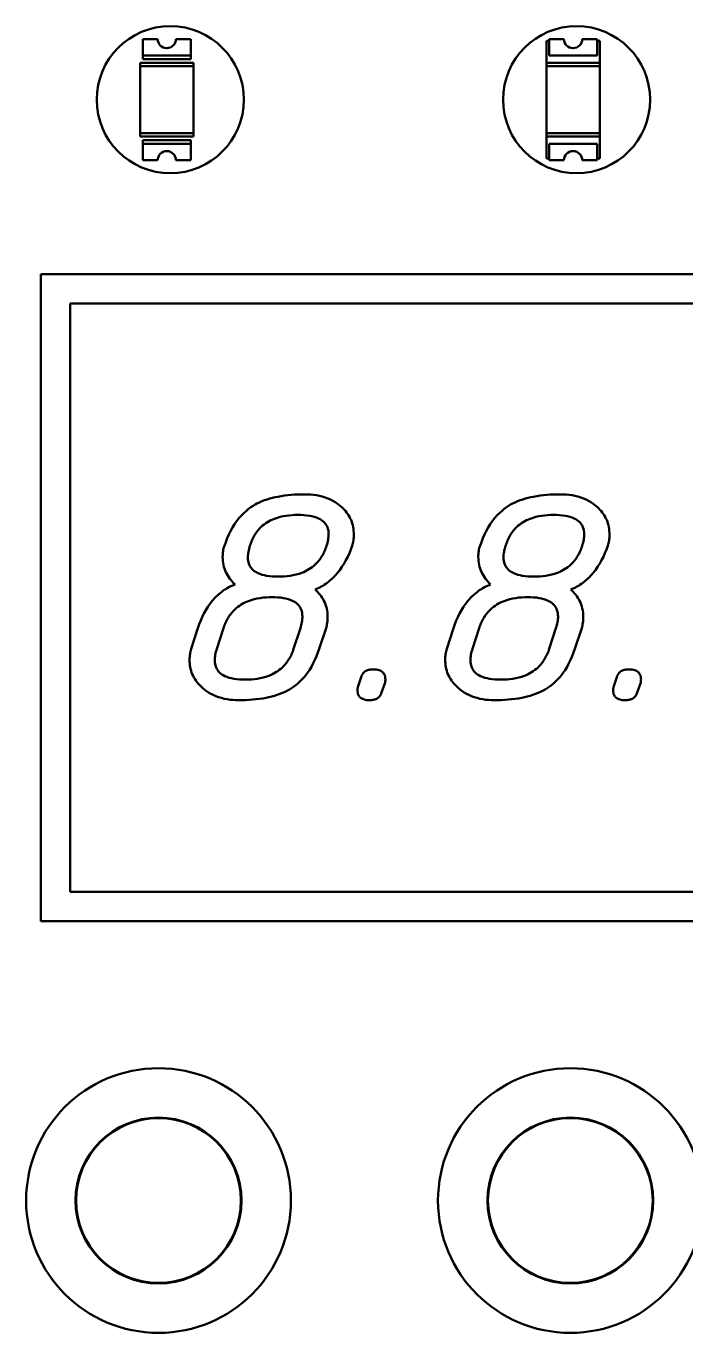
# Model space of a CAD drawing. Header units: millimetres. Extents: x 2121 to 4904, y 892 to 1933.
# Drawn here: x 2410.21 to 2427.03, y 1606.63 to 1639.96 of the extents above; entities that cross this region are included whole.
import ezdxf

# ---------------------------------------------------------------- set-up
doc = ezdxf.new("R2010")
doc.units = ezdxf.units.MM
doc.header["$LTSCALE"] = 1.8
doc.layers.add('외형선(ISO)', color=7, linetype='Continuous', lineweight=50)

msp = doc.modelspace()

# ---------------------------------------------------------------- linework, layer by layer
at = {"layer": '외형선(ISO)', "color": 7}
for p, q in [((2413.186, 1639.633), (2413.561, 1639.633)), ((2413.186, 1639.211), (2413.186, 1639.633)), ((2414.029, 1639.633), (2414.404, 1639.633)), ((2414.404, 1639.633), (2414.404, 1639.211)), ((2423.545, 1639.586), (2423.475, 1639.586)), ((2423.475, 1639.586), (2423.475, 1639.023)), ((2423.545, 1639.633), (2423.92, 1639.633)), ((2423.545, 1639.211), (2423.545, 1639.633)), ((2424.389, 1639.633), (2424.764, 1639.633)), ((2424.764, 1639.633), (2424.764, 1639.211)), ((2424.834, 1639.586), (2424.764, 1639.586)), ((2424.834, 1639.023), (2424.834, 1639.586)), ((2413.186, 1639.211), (2414.404, 1639.211)), ((2413.186, 1639.117), (2413.186, 1639.211)), ((2414.404, 1639.117), (2413.186, 1639.117)), ((2414.404, 1639.211), (2414.404, 1639.117)), ((2423.545, 1639.211), (2424.764, 1639.211)), ((2413.115, 1639.023), (2413.115, 1638.937)), ((2414.475, 1639.023), (2413.115, 1639.023)), ((2413.115, 1638.937), (2414.475, 1638.937)), ((2413.115, 1637.235), (2413.115, 1638.937)), ((2414.475, 1638.937), (2414.475, 1639.023)), ((2414.475, 1638.937), (2414.475, 1637.235)), ((2423.475, 1639.023), (2423.475, 1638.937)), ((2424.834, 1639.023), (2423.475, 1639.023)), ((2423.475, 1638.937), (2424.834, 1638.937)), ((2423.475, 1637.235), (2423.475, 1638.937)), ((2424.834, 1638.937), (2424.834, 1639.023)), ((2424.834, 1638.937), (2424.834, 1637.235)), ((2414.475, 1637.235), (2413.115, 1637.235)), ((2413.115, 1637.235), (2413.115, 1637.148)), ((2413.115, 1637.148), (2414.475, 1637.148)), ((2414.475, 1637.235), (2414.475, 1637.148)), ((2424.834, 1637.235), (2423.475, 1637.235)), ((2423.475, 1637.235), (2423.475, 1637.148)), ((2423.475, 1637.148), (2424.834, 1637.148)), ((2423.475, 1637.148), (2423.475, 1636.586)), ((2424.834, 1637.235), (2424.834, 1637.148)), ((2424.834, 1636.586), (2424.834, 1637.148)), ((2413.186, 1637.055), (2414.404, 1637.055)), ((2413.186, 1636.961), (2413.186, 1637.055)), ((2414.404, 1636.961), (2413.186, 1636.961)), ((2413.186, 1636.539), (2413.186, 1636.961)), ((2414.404, 1637.055), (2414.404, 1636.961)), ((2414.404, 1636.961), (2414.404, 1636.539)), ((2424.764, 1636.961), (2423.545, 1636.961)), ((2423.545, 1636.539), (2423.545, 1636.961)), ((2424.764, 1636.961), (2424.764, 1636.539)), ((2413.561, 1636.539), (2413.186, 1636.539)), ((2414.404, 1636.539), (2414.029, 1636.539)), ((2423.475, 1636.586), (2423.545, 1636.586)), ((2423.92, 1636.539), (2423.545, 1636.539)), ((2424.764, 1636.539), (2424.389, 1636.539)), ((2424.764, 1636.586), (2424.834, 1636.586)), ((2410.584, 1633.633), (2448.084, 1633.633)), ((2410.584, 1617.133), (2410.584, 1633.633)), ((2411.334, 1617.883), (2411.334, 1632.883)), ((2411.334, 1632.883), (2447.334, 1632.883)), ((2414.59, 1624.61), (2414.419, 1624.081)), ((2415.071, 1624.081), (2415.241, 1624.61)), ((2417.2, 1624.61), (2417.029, 1624.081)), ((2417.68, 1624.081), (2417.855, 1624.61)), ((2421.108, 1624.61), (2420.937, 1624.081)), ((2421.588, 1624.081), (2421.759, 1624.61)), ((2423.717, 1624.61), (2423.547, 1624.081)), ((2424.198, 1624.081), (2424.373, 1624.61)), ((2418.751, 1623.36), (2418.668, 1623.102)), ((2419.272, 1622.966), (2419.359, 1623.224)), ((2425.269, 1623.36), (2425.186, 1623.102)), ((2425.789, 1622.966), (2425.877, 1623.224)), ((2447.334, 1617.883), (2411.334, 1617.883)), ((2448.084, 1617.133), (2410.584, 1617.133)), ((2411.496, 1610.233), (2411.481, 1610.233)), ((2415.687, 1610.233), (2415.672, 1610.233)), ((2421.996, 1610.233), (2421.981, 1610.233)), ((2426.187, 1610.233), (2426.172, 1610.233)), ((2411.481, 1609.783), (2411.496, 1609.783)), ((2415.672, 1609.783), (2415.687, 1609.783)), ((2421.981, 1609.783), (2421.996, 1609.783)), ((2426.172, 1609.783), (2426.187, 1609.783))]:
    msp.add_line(p, q, dxfattribs=at)
for centre, radius in [((2413.884, 1638.086), 1.875), ((2424.243, 1638.086), 1.875), ((2413.584, 1610.008), 3.375), ((2424.084, 1610.008), 3.375), ((2413.584, 1610.008), 2.115), ((2413.584, 1610.008), 2.1), ((2424.084, 1610.008), 2.115), ((2424.084, 1610.008), 2.1)]:
    msp.add_circle(centre, radius, dxfattribs=at)
for centre, start, end in [((2413.795, 1639.633), 180, 0), ((2424.154, 1639.633), 180, 0), ((2413.795, 1636.539), 0, 180), ((2424.154, 1636.539), 0, 180)]:
    msp.add_arc(centre, 0.234, start, end, dxfattribs=at)
for points, knots in [([(2417.309, 1628.019), (2417.082, 1628.019), (2416.849, 1628.004), (2416.443, 1627.924), (2416.26, 1627.869), (2415.968, 1627.718), (2415.804, 1627.611), (2415.471, 1627.213), (2415.349, 1626.964), (2415.263, 1626.708)], [-0.2492526, -0.2492526, -0.2492526, -0.2492526, -0.1695753, -0.1695753, -0.1037794, -0.1037794, -0.0540017, -0.0540017, 0, 0, 0, 0]), ([(2418.563, 1626.992), (2418.563, 1627.121), (2418.542, 1627.247), (2418.445, 1627.478), (2418.376, 1627.576), (2418.214, 1627.736), (2418.089, 1627.838), (2417.713, 1627.99), (2417.511, 1628.019), (2417.309, 1628.019)], [-0.1759804, -0.1759804, -0.1759804, -0.1759804, -0.1269658, -0.1269658, -0.0809876, -0.0809876, -0.0404742, -0.0404742, 0, 0, 0, 0]), ([(2423.826, 1628.019), (2423.6, 1628.019), (2423.366, 1628.004), (2422.96, 1627.924), (2422.777, 1627.869), (2422.485, 1627.718), (2422.322, 1627.611), (2421.988, 1627.213), (2421.867, 1626.964), (2421.781, 1626.708)], [-0.2492526, -0.2492526, -0.2492526, -0.2492526, -0.1695753, -0.1695753, -0.1037794, -0.1037794, -0.0540017, -0.0540017, 0, 0, 0, 0]), ([(2425.081, 1626.992), (2425.081, 1627.121), (2425.06, 1627.247), (2424.963, 1627.478), (2424.894, 1627.576), (2424.732, 1627.736), (2424.606, 1627.838), (2424.231, 1627.99), (2424.029, 1628.019), (2423.826, 1628.019)], [-0.1759804, -0.1759804, -0.1759804, -0.1759804, -0.1269658, -0.1269658, -0.0809876, -0.0809876, -0.0404742, -0.0404742, 0, 0, 0, 0]), ([(2415.914, 1626.708), (2415.943, 1626.801), (2415.982, 1626.891), (2416.079, 1627.053), (2416.135, 1627.124), (2416.3, 1627.281), (2416.416, 1627.35), (2416.731, 1627.47), (2416.938, 1627.495), (2417.138, 1627.495)], [-0.1051104, -0.1051104, -0.1051104, -0.1051104, -0.0856042, -0.0856042, -0.0673949, -0.0673949, -0.040092, -0.040092, 0, 0, 0, 0]), ([(2417.138, 1627.495), (2417.237, 1627.495), (2417.341, 1627.489), (2417.516, 1627.459), (2417.595, 1627.437), (2417.717, 1627.379), (2417.765, 1627.348), (2417.841, 1627.272), (2417.869, 1627.23), (2417.912, 1627.125), (2417.921, 1627.063), (2417.921, 1627.001)], [-0.06957685, -0.06957685, -0.06957685, -0.06957685, -0.04972908, -0.04972908, -0.03398166, -0.03398166, -0.02271437, -0.02271437, -0.01241075, -0.01241075, 0, 0, 0, 0]), ([(2422.432, 1626.708), (2422.461, 1626.801), (2422.499, 1626.891), (2422.596, 1627.053), (2422.652, 1627.124), (2422.818, 1627.281), (2422.933, 1627.35), (2423.249, 1627.47), (2423.456, 1627.495), (2423.656, 1627.495)], [-0.1051104, -0.1051104, -0.1051104, -0.1051104, -0.0856042, -0.0856042, -0.0673949, -0.0673949, -0.040092, -0.040092, 0, 0, 0, 0]), ([(2423.656, 1627.495), (2423.755, 1627.495), (2423.859, 1627.489), (2424.034, 1627.459), (2424.113, 1627.437), (2424.235, 1627.379), (2424.282, 1627.348), (2424.358, 1627.272), (2424.386, 1627.23), (2424.429, 1627.125), (2424.438, 1627.063), (2424.438, 1627.001)], [-0.06957685, -0.06957685, -0.06957685, -0.06957685, -0.04972908, -0.04972908, -0.03398166, -0.03398166, -0.02271437, -0.02271437, -0.01241075, -0.01241075, 0, 0, 0, 0]), ([(2417.921, 1627.001), (2417.921, 1626.956), (2417.916, 1626.91), (2417.898, 1626.813), (2417.884, 1626.76), (2417.868, 1626.708)], [-0.01971232, -0.01971232, -0.01971232, -0.01971232, -0.0107891, -0.0107891, 0, 0, 0, 0]), ([(2418.52, 1626.708), (2418.535, 1626.752), (2418.545, 1626.797), (2418.56, 1626.892), (2418.563, 1626.942), (2418.563, 1626.992)], [-0.01925722, -0.01925722, -0.01925722, -0.01925722, -0.01001082, -0.01001082, 0, 0, 0, 0]), ([(2424.438, 1627.001), (2424.438, 1626.956), (2424.433, 1626.91), (2424.416, 1626.813), (2424.402, 1626.76), (2424.386, 1626.708)], [-0.01971232, -0.01971232, -0.01971232, -0.01971232, -0.0107891, -0.0107891, 0, 0, 0, 0]), ([(2425.037, 1626.708), (2425.052, 1626.752), (2425.063, 1626.797), (2425.078, 1626.892), (2425.081, 1626.942), (2425.081, 1626.992)], [-0.01925722, -0.01925722, -0.01925722, -0.01925722, -0.01001082, -0.01001082, 0, 0, 0, 0]), ([(2415.263, 1626.708), (2415.248, 1626.665), (2415.237, 1626.621), (2415.223, 1626.526), (2415.219, 1626.475), (2415.219, 1626.424)], [-0.01923036, -0.01923036, -0.01923036, -0.01923036, -0.01013747, -0.01013747, 0, 0, 0, 0]), ([(2415.862, 1626.415), (2415.862, 1626.46), (2415.867, 1626.506), (2415.885, 1626.603), (2415.898, 1626.656), (2415.914, 1626.708)], [-0.01971232, -0.01971232, -0.01971232, -0.01971232, -0.0107891, -0.0107891, 0, 0, 0, 0]), ([(2417.868, 1626.708), (2417.839, 1626.615), (2417.801, 1626.525), (2417.704, 1626.364), (2417.648, 1626.293), (2417.482, 1626.136), (2417.366, 1626.067), (2417.048, 1625.946), (2416.838, 1625.921), (2416.636, 1625.921)], [-0.105604, -0.105604, -0.105604, -0.105604, -0.0861489, -0.0861489, -0.0679576, -0.0679576, -0.0405215, -0.0405215, 0, 0, 0, 0]), ([(2417.575, 1625.589), (2417.685, 1625.635), (2417.787, 1625.693), (2417.978, 1625.835), (2418.064, 1625.917), (2418.314, 1626.212), (2418.434, 1626.456), (2418.52, 1626.708)], [-0.1009025, -0.1009025, -0.1009025, -0.1009025, -0.0772262, -0.0772262, -0.0533057, -0.0533057, 0, 0, 0, 0]), ([(2421.781, 1626.708), (2421.765, 1626.665), (2421.755, 1626.621), (2421.74, 1626.526), (2421.737, 1626.475), (2421.737, 1626.424)], [-0.01923036, -0.01923036, -0.01923036, -0.01923036, -0.01013747, -0.01013747, 0, 0, 0, 0]), ([(2422.38, 1626.415), (2422.38, 1626.46), (2422.385, 1626.506), (2422.402, 1626.603), (2422.416, 1626.656), (2422.432, 1626.708)], [-0.01971232, -0.01971232, -0.01971232, -0.01971232, -0.0107891, -0.0107891, 0, 0, 0, 0]), ([(2424.386, 1626.708), (2424.357, 1626.615), (2424.319, 1626.525), (2424.222, 1626.364), (2424.166, 1626.293), (2424, 1626.136), (2423.883, 1626.067), (2423.565, 1625.946), (2423.356, 1625.921), (2423.153, 1625.921)], [-0.105604, -0.105604, -0.105604, -0.105604, -0.0861489, -0.0861489, -0.0679576, -0.0679576, -0.0405215, -0.0405215, 0, 0, 0, 0]), ([(2424.093, 1625.589), (2424.202, 1625.635), (2424.305, 1625.693), (2424.496, 1625.835), (2424.582, 1625.917), (2424.831, 1626.212), (2424.952, 1626.456), (2425.037, 1626.708)], [-0.1009025, -0.1009025, -0.1009025, -0.1009025, -0.0772262, -0.0772262, -0.0533057, -0.0533057, 0, 0, 0, 0]), ([(2415.219, 1626.424), (2415.219, 1626.356), (2415.226, 1626.288), (2415.254, 1626.157), (2415.274, 1626.095), (2415.357, 1625.916), (2415.437, 1625.813), (2415.534, 1625.724)], [-0.05306697, -0.05306697, -0.05306697, -0.05306697, -0.03943906, -0.03943906, -0.02626191, -0.02626191, 0, 0, 0, 0]), ([(2416.636, 1625.921), (2416.538, 1625.921), (2416.437, 1625.927), (2416.264, 1625.957), (2416.186, 1625.978), (2416.066, 1626.035), (2416.018, 1626.066), (2415.942, 1626.142), (2415.914, 1626.185), (2415.871, 1626.291), (2415.862, 1626.353), (2415.862, 1626.415)], [-0.06908407, -0.06908407, -0.06908407, -0.06908407, -0.0495896, -0.0495896, -0.03407812, -0.03407812, -0.02283564, -0.02283564, -0.01249575, -0.01249575, 0, 0, 0, 0]), ([(2421.737, 1626.424), (2421.737, 1626.356), (2421.743, 1626.288), (2421.771, 1626.157), (2421.792, 1626.095), (2421.875, 1625.916), (2421.955, 1625.813), (2422.052, 1625.724)], [-0.05306697, -0.05306697, -0.05306697, -0.05306697, -0.03943906, -0.03943906, -0.02626191, -0.02626191, 0, 0, 0, 0]), ([(2423.153, 1625.921), (2423.056, 1625.921), (2422.954, 1625.927), (2422.782, 1625.957), (2422.704, 1625.978), (2422.583, 1626.035), (2422.536, 1626.066), (2422.46, 1626.142), (2422.432, 1626.185), (2422.389, 1626.291), (2422.38, 1626.353), (2422.38, 1626.415)], [-0.06908407, -0.06908407, -0.06908407, -0.06908407, -0.0495896, -0.0495896, -0.03407812, -0.03407812, -0.02283564, -0.02283564, -0.01249575, -0.01249575, 0, 0, 0, 0]), ([(2415.534, 1625.724), (2415.424, 1625.68), (2415.32, 1625.624), (2415.127, 1625.485), (2415.041, 1625.404), (2414.791, 1625.109), (2414.672, 1624.864), (2414.59, 1624.61)], [-0.100957, -0.100957, -0.100957, -0.100957, -0.0772493, -0.0772493, -0.0533747, -0.0533747, 0, 0, 0, 0]), ([(2417.895, 1624.894), (2417.895, 1624.966), (2417.887, 1625.038), (2417.856, 1625.177), (2417.833, 1625.242), (2417.747, 1625.414), (2417.669, 1625.508), (2417.575, 1625.589)], [-0.05306065, -0.05306065, -0.05306065, -0.05306065, -0.03856375, -0.03856375, -0.02470731, -0.02470731, 0, 0, 0, 0]), ([(2422.052, 1625.724), (2421.942, 1625.68), (2421.838, 1625.624), (2421.645, 1625.485), (2421.558, 1625.404), (2421.309, 1625.109), (2421.19, 1624.864), (2421.108, 1624.61)], [-0.100957, -0.100957, -0.100957, -0.100957, -0.0772493, -0.0772493, -0.0533747, -0.0533747, 0, 0, 0, 0]), ([(2424.412, 1624.894), (2424.412, 1624.966), (2424.405, 1625.038), (2424.374, 1625.177), (2424.351, 1625.242), (2424.265, 1625.414), (2424.187, 1625.508), (2424.093, 1625.589)], [-0.05306065, -0.05306065, -0.05306065, -0.05306065, -0.03856375, -0.03856375, -0.02470731, -0.02470731, 0, 0, 0, 0]), ([(2415.241, 1624.61), (2415.271, 1624.702), (2415.31, 1624.79), (2415.407, 1624.95), (2415.463, 1625.02), (2415.63, 1625.178), (2415.747, 1625.249), (2416.067, 1625.371), (2416.276, 1625.397), (2416.478, 1625.397)], [-0.1057103, -0.1057103, -0.1057103, -0.1057103, -0.0864105, -0.0864105, -0.0683639, -0.0683639, -0.0405221, -0.0405221, 0, 0, 0, 0]), ([(2416.478, 1625.397), (2416.576, 1625.397), (2416.677, 1625.391), (2416.849, 1625.361), (2416.927, 1625.34), (2417.048, 1625.283), (2417.096, 1625.252), (2417.172, 1625.175), (2417.2, 1625.133), (2417.243, 1625.027), (2417.252, 1624.965), (2417.252, 1624.903)], [-0.06908407, -0.06908407, -0.06908407, -0.06908407, -0.0495896, -0.0495896, -0.03407812, -0.03407812, -0.02283564, -0.02283564, -0.01249575, -0.01249575, 0, 0, 0, 0]), ([(2421.759, 1624.61), (2421.789, 1624.702), (2421.828, 1624.79), (2421.925, 1624.95), (2421.981, 1625.02), (2422.147, 1625.178), (2422.265, 1625.249), (2422.585, 1625.371), (2422.793, 1625.397), (2422.996, 1625.397)], [-0.1057103, -0.1057103, -0.1057103, -0.1057103, -0.0864105, -0.0864105, -0.0683639, -0.0683639, -0.0405221, -0.0405221, 0, 0, 0, 0]), ([(2422.996, 1625.397), (2423.093, 1625.397), (2423.195, 1625.391), (2423.367, 1625.361), (2423.445, 1625.34), (2423.566, 1625.283), (2423.613, 1625.252), (2423.689, 1625.175), (2423.717, 1625.133), (2423.76, 1625.027), (2423.77, 1624.965), (2423.77, 1624.903)], [-0.06908407, -0.06908407, -0.06908407, -0.06908407, -0.0495896, -0.0495896, -0.03407812, -0.03407812, -0.02283564, -0.02283564, -0.01249575, -0.01249575, 0, 0, 0, 0]), ([(2417.252, 1624.903), (2417.252, 1624.855), (2417.247, 1624.808), (2417.23, 1624.71), (2417.216, 1624.659), (2417.2, 1624.61)], [-0.01989755, -0.01989755, -0.01989755, -0.01989755, -0.01044879, -0.01044879, 0, 0, 0, 0]), ([(2417.855, 1624.61), (2417.869, 1624.654), (2417.878, 1624.7), (2417.891, 1624.795), (2417.895, 1624.845), (2417.895, 1624.894)], [-0.01920575, -0.01920575, -0.01920575, -0.01920575, -0.00986769, -0.00986769, 0, 0, 0, 0]), ([(2423.77, 1624.903), (2423.77, 1624.855), (2423.765, 1624.808), (2423.747, 1624.71), (2423.734, 1624.659), (2423.717, 1624.61)], [-0.01989755, -0.01989755, -0.01989755, -0.01989755, -0.01044879, -0.01044879, 0, 0, 0, 0]), ([(2424.373, 1624.61), (2424.386, 1624.654), (2424.396, 1624.7), (2424.409, 1624.795), (2424.412, 1624.845), (2424.412, 1624.894)], [-0.01920575, -0.01920575, -0.01920575, -0.01920575, -0.00986769, -0.00986769, 0, 0, 0, 0]), ([(2414.419, 1624.081), (2414.404, 1624.036), (2414.394, 1623.991), (2414.379, 1623.895), (2414.376, 1623.846), (2414.376, 1623.797)], [-0.01927353, -0.01927353, -0.01927353, -0.01927353, -0.00987909, -0.00987909, 0, 0, 0, 0]), ([(2414.376, 1623.797), (2414.376, 1623.672), (2414.397, 1623.55), (2414.493, 1623.32), (2414.564, 1623.22), (2414.732, 1623.053), (2414.858, 1622.95), (2415.232, 1622.799), (2415.431, 1622.769), (2415.63, 1622.769)], [-0.1709096, -0.1709096, -0.1709096, -0.1709096, -0.125717, -0.125717, -0.0805637, -0.0805637, -0.0399393, -0.0399393, 0, 0, 0, 0]), ([(2415.018, 1623.788), (2415.018, 1623.835), (2415.023, 1623.882), (2415.041, 1623.98), (2415.054, 1624.031), (2415.071, 1624.081)], [-0.01989755, -0.01989755, -0.01989755, -0.01989755, -0.01044879, -0.01044879, 0, 0, 0, 0]), ([(2415.801, 1623.294), (2415.702, 1623.294), (2415.598, 1623.3), (2415.423, 1623.33), (2415.344, 1623.351), (2415.222, 1623.409), (2415.174, 1623.44), (2415.098, 1623.517), (2415.07, 1623.559), (2415.027, 1623.664), (2415.018, 1623.726), (2415.018, 1623.788)], [-0.06957685, -0.06957685, -0.06957685, -0.06957685, -0.04972908, -0.04972908, -0.03398166, -0.03398166, -0.02271437, -0.02271437, -0.01241075, -0.01241075, 0, 0, 0, 0]), ([(2415.63, 1622.769), (2415.862, 1622.769), (2416.101, 1622.786), (2416.517, 1622.869), (2416.704, 1622.927), (2417.003, 1623.085), (2417.16, 1623.192), (2417.481, 1623.582), (2417.598, 1623.829), (2417.68, 1624.081)], [-0.2396282, -0.2396282, -0.2396282, -0.2396282, -0.1637242, -0.1637242, -0.1009864, -0.1009864, -0.0530192, -0.0530192, 0, 0, 0, 0]), ([(2417.029, 1624.081), (2416.999, 1623.989), (2416.96, 1623.9), (2416.863, 1623.74), (2416.807, 1623.669), (2416.641, 1623.511), (2416.524, 1623.441), (2416.207, 1623.319), (2416.001, 1623.294), (2415.801, 1623.294)], [-0.1052151, -0.1052151, -0.1052151, -0.1052151, -0.0858617, -0.0858617, -0.0677944, -0.0677944, -0.0400855, -0.0400855, 0, 0, 0, 0]), ([(2420.937, 1624.081), (2420.922, 1624.036), (2420.911, 1623.991), (2420.897, 1623.895), (2420.893, 1623.846), (2420.893, 1623.797)], [-0.01927353, -0.01927353, -0.01927353, -0.01927353, -0.00987909, -0.00987909, 0, 0, 0, 0]), ([(2420.893, 1623.797), (2420.893, 1623.672), (2420.915, 1623.55), (2421.011, 1623.32), (2421.082, 1623.22), (2421.25, 1623.053), (2421.376, 1622.95), (2421.749, 1622.799), (2421.948, 1622.769), (2422.148, 1622.769)], [-0.1709096, -0.1709096, -0.1709096, -0.1709096, -0.125717, -0.125717, -0.0805637, -0.0805637, -0.0399393, -0.0399393, 0, 0, 0, 0]), ([(2421.536, 1623.788), (2421.536, 1623.835), (2421.541, 1623.882), (2421.558, 1623.98), (2421.572, 1624.031), (2421.588, 1624.081)], [-0.01989755, -0.01989755, -0.01989755, -0.01989755, -0.01044879, -0.01044879, 0, 0, 0, 0]), ([(2422.318, 1623.294), (2422.219, 1623.294), (2422.116, 1623.3), (2421.941, 1623.33), (2421.861, 1623.351), (2421.739, 1623.409), (2421.692, 1623.44), (2421.616, 1623.517), (2421.588, 1623.559), (2421.545, 1623.664), (2421.536, 1623.726), (2421.536, 1623.788)], [-0.06957685, -0.06957685, -0.06957685, -0.06957685, -0.04972908, -0.04972908, -0.03398166, -0.03398166, -0.02271437, -0.02271437, -0.01241075, -0.01241075, 0, 0, 0, 0]), ([(2422.148, 1622.769), (2422.38, 1622.769), (2422.619, 1622.786), (2423.034, 1622.869), (2423.221, 1622.927), (2423.52, 1623.085), (2423.678, 1623.192), (2423.999, 1623.582), (2424.116, 1623.829), (2424.198, 1624.081)], [-0.2396282, -0.2396282, -0.2396282, -0.2396282, -0.1637242, -0.1637242, -0.1009864, -0.1009864, -0.0530192, -0.0530192, 0, 0, 0, 0]), ([(2423.547, 1624.081), (2423.517, 1623.989), (2423.477, 1623.9), (2423.38, 1623.74), (2423.325, 1623.669), (2423.159, 1623.511), (2423.042, 1623.441), (2422.725, 1623.319), (2422.519, 1623.294), (2422.318, 1623.294)], [-0.1052151, -0.1052151, -0.1052151, -0.1052151, -0.0858617, -0.0858617, -0.0677944, -0.0677944, -0.0400855, -0.0400855, 0, 0, 0, 0]), ([(2419.053, 1623.556), (2419.021, 1623.556), (2418.988, 1623.554), (2418.928, 1623.541), (2418.902, 1623.532), (2418.848, 1623.503), (2418.824, 1623.484), (2418.779, 1623.43), (2418.763, 1623.396), (2418.751, 1623.36)], [-0.02611737, -0.02611737, -0.02611737, -0.02611737, -0.01964564, -0.01964564, -0.01398276, -0.01398276, -0.0075646, -0.0075646, 0, 0, 0, 0]), ([(2419.368, 1623.298), (2419.368, 1623.321), (2419.366, 1623.345), (2419.357, 1623.387), (2419.351, 1623.407), (2419.33, 1623.449), (2419.314, 1623.47), (2419.27, 1623.509), (2419.241, 1623.523), (2419.161, 1623.551), (2419.105, 1623.556), (2419.053, 1623.556)], [-0.03089014, -0.03089014, -0.03089014, -0.03089014, -0.0262839, -0.0262839, -0.02217317, -0.02217317, -0.01685765, -0.01685765, -0.01049185, -0.01049185, 0, 0, 0, 0]), ([(2425.571, 1623.556), (2425.538, 1623.556), (2425.505, 1623.554), (2425.446, 1623.541), (2425.419, 1623.532), (2425.366, 1623.503), (2425.341, 1623.484), (2425.297, 1623.43), (2425.28, 1623.396), (2425.269, 1623.36)], [-0.02611737, -0.02611737, -0.02611737, -0.02611737, -0.01964564, -0.01964564, -0.01398276, -0.01398276, -0.0075646, -0.0075646, 0, 0, 0, 0]), ([(2425.885, 1623.298), (2425.885, 1623.321), (2425.884, 1623.345), (2425.875, 1623.387), (2425.868, 1623.407), (2425.847, 1623.449), (2425.832, 1623.47), (2425.787, 1623.509), (2425.759, 1623.523), (2425.679, 1623.551), (2425.623, 1623.556), (2425.571, 1623.556)], [-0.03089014, -0.03089014, -0.03089014, -0.03089014, -0.0262839, -0.0262839, -0.02217317, -0.02217317, -0.01685765, -0.01685765, -0.01049185, -0.01049185, 0, 0, 0, 0]), ([(2418.668, 1623.102), (2418.663, 1623.092), (2418.66, 1623.081), (2418.656, 1623.056), (2418.655, 1623.041), (2418.655, 1623.027)], [-0.004992203, -0.004992203, -0.004992203, -0.004992203, -0.002805938, -0.002805938, 0, 0, 0, 0]), ([(2419.359, 1623.224), (2419.362, 1623.234), (2419.364, 1623.245), (2419.367, 1623.27), (2419.368, 1623.284), (2419.368, 1623.298)], [-0.004892519, -0.004892519, -0.004892519, -0.004892519, -0.002791626, -0.002791626, 0, 0, 0, 0]), ([(2425.186, 1623.102), (2425.181, 1623.092), (2425.178, 1623.081), (2425.174, 1623.056), (2425.173, 1623.041), (2425.173, 1623.027)], [-0.004992203, -0.004992203, -0.004992203, -0.004992203, -0.002805938, -0.002805938, 0, 0, 0, 0]), ([(2425.877, 1623.224), (2425.88, 1623.234), (2425.882, 1623.245), (2425.885, 1623.27), (2425.885, 1623.284), (2425.885, 1623.298)], [-0.004892519, -0.004892519, -0.004892519, -0.004892519, -0.002791626, -0.002791626, 0, 0, 0, 0]), ([(2418.655, 1623.027), (2418.655, 1623.004), (2418.657, 1622.981), (2418.666, 1622.938), (2418.672, 1622.918), (2418.693, 1622.876), (2418.709, 1622.855), (2418.753, 1622.817), (2418.782, 1622.802), (2418.861, 1622.775), (2418.917, 1622.769), (2418.97, 1622.769)], [-0.03089014, -0.03089014, -0.03089014, -0.03089014, -0.0262839, -0.0262839, -0.02217317, -0.02217317, -0.01685765, -0.01685765, -0.01049185, -0.01049185, 0, 0, 0, 0]), ([(2418.97, 1622.769), (2419.001, 1622.769), (2419.032, 1622.772), (2419.089, 1622.784), (2419.115, 1622.792), (2419.169, 1622.819), (2419.194, 1622.839), (2419.241, 1622.894), (2419.259, 1622.929), (2419.272, 1622.966)], [-0.02605506, -0.02605506, -0.02605506, -0.02605506, -0.01989248, -0.01989248, -0.01444439, -0.01444439, -0.0078256, -0.0078256, 0, 0, 0, 0]), ([(2425.173, 1623.027), (2425.173, 1623.004), (2425.175, 1622.981), (2425.184, 1622.938), (2425.19, 1622.918), (2425.211, 1622.876), (2425.227, 1622.855), (2425.271, 1622.817), (2425.299, 1622.802), (2425.379, 1622.775), (2425.435, 1622.769), (2425.488, 1622.769)], [-0.03089014, -0.03089014, -0.03089014, -0.03089014, -0.0262839, -0.0262839, -0.02217317, -0.02217317, -0.01685765, -0.01685765, -0.01049185, -0.01049185, 0, 0, 0, 0]), ([(2425.488, 1622.769), (2425.518, 1622.769), (2425.55, 1622.772), (2425.606, 1622.784), (2425.632, 1622.792), (2425.686, 1622.819), (2425.712, 1622.839), (2425.759, 1622.894), (2425.777, 1622.929), (2425.789, 1622.966)], [-0.02605506, -0.02605506, -0.02605506, -0.02605506, -0.01989248, -0.01989248, -0.01444439, -0.01444439, -0.0078256, -0.0078256, 0, 0, 0, 0])]:
    msp.add_open_spline(points, degree=3, knots=knots, dxfattribs=at)

doc.saveas('drawing.dxf')
